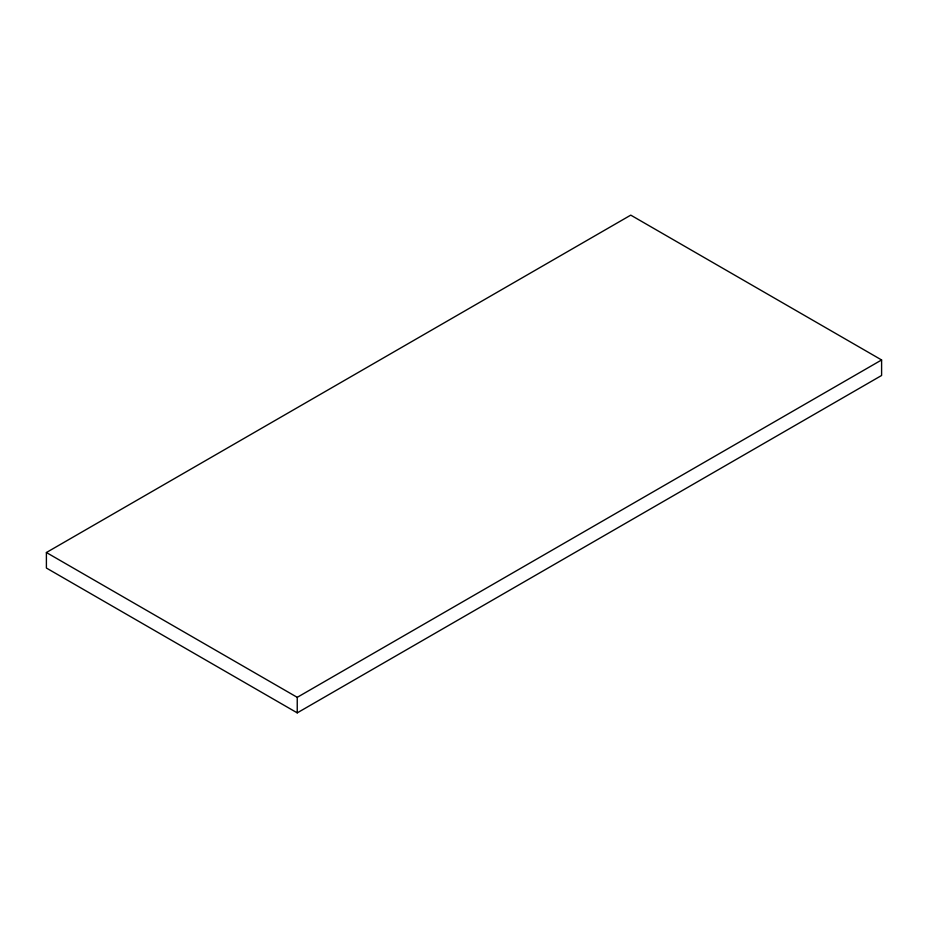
<?xml version="1.0" encoding="UTF-8"?>
<svg xmlns="http://www.w3.org/2000/svg" width="928" height="928" viewBox="0 0 928 928"><rect width="100%" height="100%" fill="white"/><g stroke="black" fill="none" stroke-linecap="round" stroke-linejoin="round"><path stroke-width="1.39" d="M46.4 552.52L630.762 215.134L881.6 359.96L881.6 375.48L297.238 712.866L46.4 568.04L46.4 552.52L297.238 697.334L881.6 359.96M297.238 697.334L297.238 712.866"/></g></svg>
